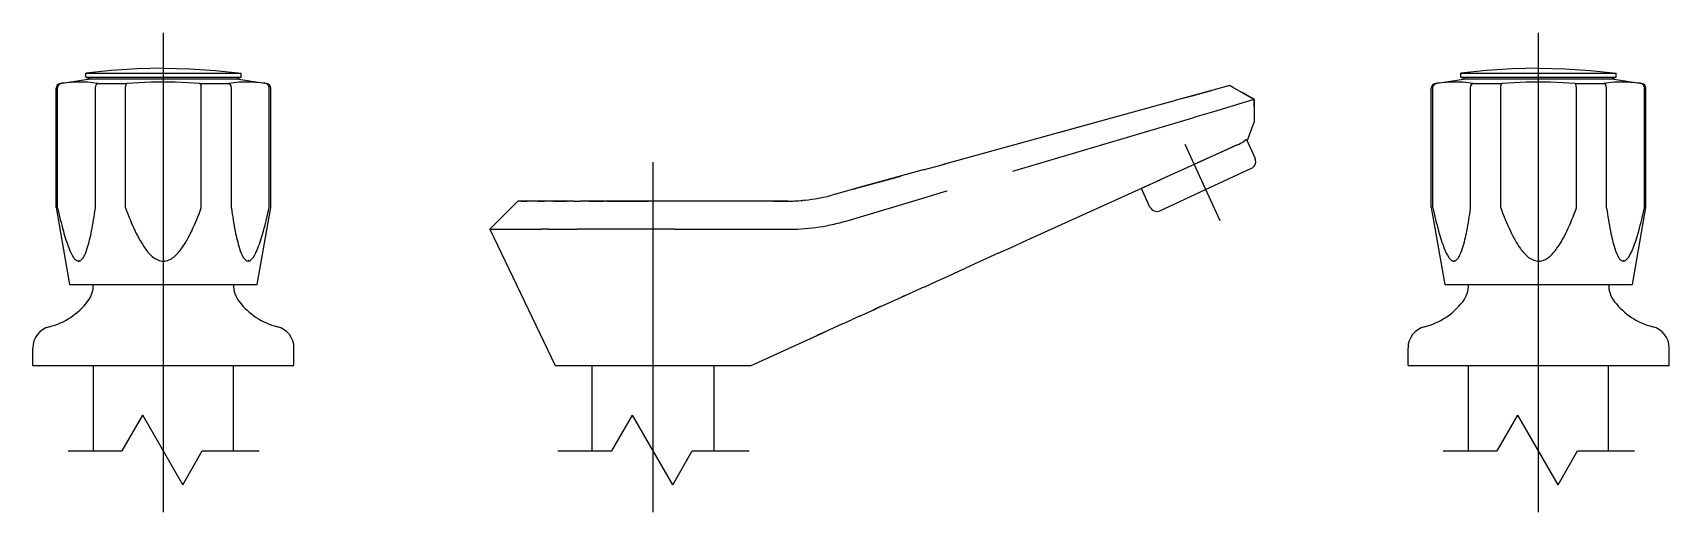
# Model space of a CAD drawing. Extents: x 78.179 to 78.417, y 48.321 to 48.391.
import ezdxf

# ---------------------------------------------------------------- set-up
doc = ezdxf.new("R2010")
doc.units = 0
doc.header["$LTSCALE"] = 0.2
doc.header["$MEASUREMENT"] = 0
doc.linetypes.add('AXES', pattern=[0.54, 0.3, -0.08, 0.08, -0.08])
doc.linetypes.add('CONTINU', pattern=[0])
doc.layers.get('0').update_dxf_attribs({"linetype": 'CONTINUOUS'})
doc.layers.add('DECA_EIXOS', color=5, linetype='AXES')

msp = doc.modelspace()

# ---------------------------------------------------------------- linework, layer by layer
at = {"linetype": 'CONTINU'}
for points in [[(78.19776, 48.38554), (78.19397, 48.38546), (78.1902, 48.38522), (78.18647, 48.38483)], [(78.19776, 48.38554), (78.20156, 48.38546), (78.20533, 48.38522), (78.20906, 48.38483)], [(78.39776, 48.38554), (78.39397, 48.38546), (78.3902, 48.38522), (78.38647, 48.38483)], [(78.39776, 48.38554), (78.40156, 48.38546), (78.40533, 48.38522), (78.40906, 48.38483)], [(78.18237, 48.38266), (78.18244, 48.38298), (78.18265, 48.38321), (78.18294, 48.38336)], [(78.18274, 48.38333), (78.18713, 48.38399)], [(78.18274, 48.38333), (78.18294, 48.38336)], [(78.18824, 48.38333), (78.18676, 48.3835), (78.18498, 48.3835), (78.18294, 48.38336)], [(78.18647, 48.38423), (78.18647, 48.38483)], [(78.18647, 48.38483), (78.20906, 48.38483)], [(78.18647, 48.38423), (78.18725, 48.38395)], [(78.18647, 48.38423), (78.20906, 48.38423)], [(78.18713, 48.38399), (78.2084, 48.38399)], [(78.18787, 48.38266), (78.18792, 48.38298), (78.18805, 48.38321), (78.18824, 48.38333)], [(78.18824, 48.38333), (78.19247, 48.38333)], [(78.19226, 48.38266), (78.19229, 48.38298), (78.19236, 48.38321), (78.19247, 48.38333)], [(78.20306, 48.38333), (78.19949, 48.3835), (78.19594, 48.3835), (78.19247, 48.38333)], [(78.20327, 48.38266), (78.20324, 48.38298), (78.20317, 48.38321), (78.20306, 48.38333)], [(78.20306, 48.38333), (78.20729, 48.38333)], [(78.21259, 48.38336), (78.21049, 48.3835), (78.20872, 48.3835), (78.20729, 48.38333)], [(78.20766, 48.38266), (78.20761, 48.38298), (78.20748, 48.38321), (78.20729, 48.38333)], [(78.20828, 48.38395), (78.20906, 48.38423)], [(78.2084, 48.38399), (78.21279, 48.38333)], [(78.20906, 48.38423), (78.20906, 48.38483)], [(78.21316, 48.38266), (78.21309, 48.38298), (78.21288, 48.38321), (78.21259, 48.38336)], [(78.21259, 48.38336), (78.21279, 48.38333)], [(78.35287, 48.38306), (78.3474, 48.38155)], [(78.3534, 48.38275), (78.35287, 48.38306)], [(78.35287, 48.38306), (78.3564, 48.38102)], [(78.38237, 48.38266), (78.38244, 48.38298), (78.38265, 48.38321), (78.38294, 48.38336)], [(78.38274, 48.38333), (78.38713, 48.38399)], [(78.38274, 48.38333), (78.38294, 48.38336)], [(78.38824, 48.38333), (78.38676, 48.3835), (78.38498, 48.3835), (78.38294, 48.38336)], [(78.38647, 48.38483), (78.40906, 48.38483)], [(78.38647, 48.38423), (78.38647, 48.38483)], [(78.38647, 48.38423), (78.40906, 48.38423)], [(78.38647, 48.38423), (78.38725, 48.38395)], [(78.38713, 48.38399), (78.4084, 48.38399)], [(78.38787, 48.38266), (78.38792, 48.38298), (78.38805, 48.38321), (78.38824, 48.38333)], [(78.38824, 48.38333), (78.39247, 48.38333)], [(78.39226, 48.38266), (78.39229, 48.38298), (78.39236, 48.38321), (78.39247, 48.38333)], [(78.40306, 48.38333), (78.39949, 48.3835), (78.39594, 48.3835), (78.39247, 48.38333)], [(78.40327, 48.38266), (78.40324, 48.38298), (78.40317, 48.38321), (78.40306, 48.38333)], [(78.40306, 48.38333), (78.40729, 48.38333)], [(78.41259, 48.38336), (78.41049, 48.3835), (78.40872, 48.3835), (78.40729, 48.38333)], [(78.40766, 48.38266), (78.40761, 48.38298), (78.40748, 48.38321), (78.40729, 48.38333)], [(78.40828, 48.38395), (78.40906, 48.38423)], [(78.4084, 48.38399), (78.41279, 48.38333)], [(78.40906, 48.38423), (78.40906, 48.38483)], [(78.41316, 48.38266), (78.41309, 48.38298), (78.41288, 48.38321), (78.41259, 48.38336)], [(78.41259, 48.38336), (78.41279, 48.38333)], [(78.18216, 48.36529), (78.18216, 48.38266)], [(78.18237, 48.36527), (78.18237, 48.38266)], [(78.18787, 48.36518), (78.18787, 48.38266)], [(78.19226, 48.36524), (78.19226, 48.38266)], [(78.20327, 48.36524), (78.20327, 48.38266)], [(78.20766, 48.36518), (78.20766, 48.38266)], [(78.21316, 48.36527), (78.21316, 48.38266)], [(78.21337, 48.36529), (78.21337, 48.38266)], [(78.3444, 48.38072), (78.32032, 48.37408)], [(78.3444, 48.38072), (78.34471, 48.38081)], [(78.3474, 48.38155), (78.34471, 48.38081)], [(78.34621, 48.38122), (78.3474, 48.38155)], [(78.3474, 48.38155), (78.35017, 48.38232)], [(78.35054, 48.37928), (78.35624, 48.38098)], [(78.3564, 48.38102), (78.35463, 48.38204)], [(78.35624, 48.38098), (78.3564, 48.38102)], [(78.3564, 48.37994), (78.3564, 48.38102)], [(78.3564, 48.38102), (78.3564, 48.37771)], [(78.38216, 48.36529), (78.38216, 48.38266)], [(78.38237, 48.36527), (78.38237, 48.38266)], [(78.38787, 48.36518), (78.38787, 48.38266)], [(78.39226, 48.36524), (78.39226, 48.38266)], [(78.40327, 48.36524), (78.40327, 48.38266)], [(78.40766, 48.36518), (78.40766, 48.38266)], [(78.41316, 48.36527), (78.41316, 48.38266)], [(78.41337, 48.36529), (78.41337, 48.38266)], [(78.32132, 48.37057), (78.34746, 48.37836)], [(78.32835, 48.3763), (78.33637, 48.37851)], [(78.34746, 48.37836), (78.3478, 48.37846)], [(78.3478, 48.37846), (78.35054, 48.37928)], [(78.35537, 48.37496), (78.3564, 48.37771)], [(78.32032, 48.37408), (78.31135, 48.37161)], [(78.35396, 48.37442), (78.34766, 48.37156)], [(78.35383, 48.37436), (78.35085, 48.37301)], [(78.35527, 48.37519), (78.35488, 48.3749)], [(78.35527, 48.37519), (78.35653, 48.37244)], [(78.30825, 48.37076), (78.31101, 48.37152)], [(78.31135, 48.37161), (78.31101, 48.37152)], [(78.31101, 48.37152), (78.31114, 48.37155)], [(78.31124, 48.37158), (78.31135, 48.37161)], [(78.31135, 48.37161), (78.31149, 48.37165)], [(78.34766, 48.37156), (78.3423, 48.36913)], [(78.35085, 48.37301), (78.34815, 48.37179)], [(78.34934, 48.36792), (78.356, 48.371)], [(78.30825, 48.37076), (78.29858, 48.36809)], [(78.29858, 48.36809), (78.30503, 48.36987)], [(78.32387, 48.36077), (78.34274, 48.36934)], [(78.24525, 48.36216), (78.24932, 48.36623)], [(78.25066, 48.36623), (78.24932, 48.36623)], [(78.24979, 48.36623), (78.25066, 48.36623)], [(78.25443, 48.36623), (78.25066, 48.36623)], [(78.25226, 48.36623), (78.25318, 48.36623)], [(78.25443, 48.36623), (78.25643, 48.36623)], [(78.25743, 48.36623), (78.25443, 48.36623)], [(78.25743, 48.36623), (78.25838, 48.36623)], [(78.26225, 48.36623), (78.25838, 48.36623)], [(78.25967, 48.36623), (78.26181, 48.36623)], [(78.26225, 48.36623), (78.2683, 48.36623)], [(78.27242, 48.36623), (78.26225, 48.36623)], [(78.28859, 48.36623), (78.27242, 48.36623)], [(78.28648, 48.36623), (78.28859, 48.36623)], [(78.29122, 48.36638), (78.29075, 48.36633)], [(78.29096, 48.36635), (78.29112, 48.36637)], [(78.29691, 48.36763), (78.29496, 48.36709)], [(78.29561, 48.36727), (78.29581, 48.36733)], [(78.29794, 48.36792), (78.29691, 48.36763)], [(78.29768, 48.36353), (78.30821, 48.36667)], [(78.29858, 48.36809), (78.29794, 48.36792)], [(78.29821, 48.36799), (78.29837, 48.36803)], [(78.30821, 48.36667), (78.3112, 48.36756)], [(78.3112, 48.36756), (78.31158, 48.36767)], [(78.31158, 48.36767), (78.31173, 48.36772)], [(78.34124, 48.36537), (78.33999, 48.36808)], [(78.34104, 48.36856), (78.34008, 48.36813)], [(78.34268, 48.36484), (78.34934, 48.36792)], [(78.18216, 48.36529), (78.18413, 48.35409)], [(78.2114, 48.35409), (78.21337, 48.36529)], [(78.24525, 48.36216), (78.24864, 48.36555)], [(78.38216, 48.36529), (78.38413, 48.35409)], [(78.4114, 48.35409), (78.41337, 48.36529)], [(78.24525, 48.36216), (78.25475, 48.34235)], [(78.24535, 48.36195), (78.24525, 48.36216)], [(78.24541, 48.36216), (78.24525, 48.36216)], [(78.24525, 48.36216), (78.24554, 48.36216)], [(78.24554, 48.36216), (78.24665, 48.36216)], [(78.24665, 48.36216), (78.2499, 48.36216)], [(78.2499, 48.36216), (78.25278, 48.36216)], [(78.25379, 48.36216), (78.25278, 48.36216)], [(78.25379, 48.36216), (78.25796, 48.36216)], [(78.269, 48.36216), (78.25796, 48.36216)], [(78.27208, 48.36216), (78.269, 48.36216)], [(78.27208, 48.36216), (78.28676, 48.36216)], [(78.28676, 48.36216), (78.28769, 48.36216)], [(78.28769, 48.36216), (78.28899, 48.36216)], [(78.28899, 48.36216), (78.28955, 48.36216)], [(78.29699, 48.36333), (78.29768, 48.36353)], [(78.31917, 48.35864), (78.32151, 48.3597)], [(78.32151, 48.3597), (78.32269, 48.36024)], [(78.32269, 48.36024), (78.32387, 48.36077)], [(78.18545, 48.35762), (78.18546, 48.3575)], [(78.19776, 48.35762), (78.19776, 48.3575)], [(78.21012, 48.35762), (78.21011, 48.3575)], [(78.31917, 48.35864), (78.31441, 48.35648)], [(78.38545, 48.35762), (78.38546, 48.3575)], [(78.39776, 48.35762), (78.3978, 48.3575)], [(78.41012, 48.35762), (78.41011, 48.3575)], [(78.30848, 48.35379), (78.31035, 48.35464)], [(78.31035, 48.35464), (78.31189, 48.35534)], [(78.31189, 48.35534), (78.31345, 48.35605)], [(78.31345, 48.35605), (78.31441, 48.35648)], [(78.18413, 48.35409), (78.2114, 48.35409)], [(78.30143, 48.3506), (78.30553, 48.35245)], [(78.30566, 48.35251), (78.30517, 48.35229)], [(78.30553, 48.35245), (78.30817, 48.35365)], [(78.30817, 48.35365), (78.30848, 48.35379)], [(78.38413, 48.35409), (78.4114, 48.35409)], [(78.29898, 48.34948), (78.29934, 48.34965)], [(78.2991, 48.34954), (78.29898, 48.34948)], [(78.29934, 48.34965), (78.30119, 48.35048)], [(78.30143, 48.3506), (78.30094, 48.35037)], [(78.30119, 48.35048), (78.30143, 48.3506)], [(78.30207, 48.35089), (78.30143, 48.3506)], [(78.28325, 48.34235), (78.29399, 48.34722)], [(78.29399, 48.34722), (78.29282, 48.34669)], [(78.29643, 48.34832), (78.29399, 48.34722)], [(78.29643, 48.34832), (78.29783, 48.34896)], [(78.29898, 48.34948), (78.29783, 48.34896)], [(78.17877, 48.34235), (78.17877, 48.34487)], [(78.21676, 48.34235), (78.21676, 48.34487)], [(78.37877, 48.34235), (78.37877, 48.34487)], [(78.41676, 48.34235), (78.41676, 48.34487)], [(78.17877, 48.34235), (78.21676, 48.34235)], [(78.18759, 48.32991), (78.18759, 48.34235)], [(78.20794, 48.32991), (78.20794, 48.34235)], [(78.25475, 48.34235), (78.28325, 48.34235)], [(78.26013, 48.32991), (78.26013, 48.34235)], [(78.27787, 48.32991), (78.27787, 48.34235)], [(78.37877, 48.34235), (78.41676, 48.34235)], [(78.38759, 48.32991), (78.38759, 48.34235)], [(78.40794, 48.32991), (78.40794, 48.34235)]]:
    msp.add_lwpolyline(points, dxfattribs=at)
for points in [[(78.18274, 48.38333, 0.373895), (78.18216, 48.38266)], [(78.21337, 48.38266, 0.373955), (78.21279, 48.38333)], [(78.38274, 48.38333, 0.373942), (78.38216, 48.38266)], [(78.41337, 48.38266, 0.374784), (78.41279, 48.38333)], [(78.35396, 48.37442, 0.036306), (78.35488, 48.3749)], [(78.356, 48.371, 0.158385), (78.3565, 48.37146)], [(78.3565, 48.37146, 0.240772), (78.35653, 48.37244)], [(78.28859, 48.36623, 0.00975), (78.28953, 48.36625)], [(78.28953, 48.36625, 0.012761), (78.29075, 48.36633)], [(78.29112, 48.36637, 0.040823), (78.29496, 48.36709)], [(78.18237, 48.36527, 0.012264), (78.18322, 48.36186, 0.026214), (78.18404, 48.35935, 0.050777), (78.18469, 48.35805, 0.086395), (78.18507, 48.35765, 0.154839), (78.18546, 48.3575)], [(78.18546, 48.3575, 0.153308), (78.18583, 48.35768, 0.080667), (78.18617, 48.35809, 0.052334), (78.1867, 48.35937, 0.027949), (78.18732, 48.36188, 0.013637), (78.18787, 48.36518)], [(78.19226, 48.36524, 0.023226), (78.19366, 48.36186, 0.043986), (78.19511, 48.35935, 0.067613), (78.19631, 48.35805, 0.07578), (78.19705, 48.35765, 0.087592), (78.19776, 48.3575)], [(78.19776, 48.3575, 0.09042), (78.19857, 48.35768, 0.068471), (78.19927, 48.35809, 0.066767), (78.20043, 48.35937, 0.04382), (78.20188, 48.36188, 0.022986), (78.20327, 48.36524)], [(78.20766, 48.36518, 0.013777), (78.20821, 48.36186, 0.02803), (78.20884, 48.35935, 0.053083), (78.20939, 48.35805, 0.093716), (78.20974, 48.35765, 0.162357), (78.21011, 48.3575)], [(78.21011, 48.3575, 0.146734), (78.2105, 48.35768, 0.073986), (78.21087, 48.35809, 0.049352), (78.2115, 48.35937, 0.026041), (78.21232, 48.36188, 0.012132), (78.21316, 48.36527)], [(78.34124, 48.36537, 0.414212), (78.34268, 48.36484)], [(78.38237, 48.36527, 0.012265), (78.38322, 48.36186, 0.026219), (78.38404, 48.35935, 0.050777), (78.38469, 48.35805, 0.086386), (78.38507, 48.35765, 0.154839), (78.38546, 48.3575)], [(78.38546, 48.3575, 0.153308), (78.38583, 48.35768, 0.080667), (78.38617, 48.35809, 0.052334), (78.3867, 48.35937, 0.027952), (78.38732, 48.36188, 0.013639), (78.38787, 48.36518)], [(78.39226, 48.36524, 0.023224), (78.39366, 48.36186, 0.04399), (78.39511, 48.35935, 0.067619), (78.39631, 48.35805, 0.075777), (78.39705, 48.35765, 0.087592), (78.3978, 48.3575)], [(78.3978, 48.3575, 0.109414), (78.39857, 48.35768, 0.068471), (78.39927, 48.35809, 0.066767), (78.40043, 48.35937, 0.043823), (78.40188, 48.36188, 0.022985), (78.40327, 48.36524)], [(78.40766, 48.36518, 0.013777), (78.40821, 48.36186, 0.02803), (78.40884, 48.35935, 0.053074), (78.40939, 48.35805, 0.093726), (78.40974, 48.35765, 0.16237), (78.41011, 48.3575)], [(78.41011, 48.3575, 0.146721), (78.4105, 48.35768, 0.073976), (78.41087, 48.35809, 0.049352), (78.4115, 48.35937, 0.026041), (78.41232, 48.36188, 0.01213), (78.41316, 48.36527)], [(78.28945, 48.36216, 0.03819), (78.2937, 48.36256)], [(78.2937, 48.36256, 0.020363), (78.29586, 48.36302)], [(78.29586, 48.36302, 0.010512), (78.29699, 48.36333)], [(78.18675, 48.35163, 0.164773), (78.18759, 48.35409)], [(78.20794, 48.35409, 0.164773), (78.20879, 48.35162)], [(78.38673, 48.35161, 0.165278), (78.38759, 48.35409)], [(78.40794, 48.35409, 0.16523), (78.4088, 48.35161)], [(78.18118, 48.34797, 0.168252), (78.18675, 48.35163)], [(78.20879, 48.35162, 0.168138), (78.21435, 48.34797)], [(78.38118, 48.34797, 0.167955), (78.38673, 48.35161)], [(78.4088, 48.35161, 0.167955), (78.41435, 48.34797)], [(78.18118, 48.34797, 0.343363), (78.17877, 48.34487)], [(78.21676, 48.34487, 0.343362), (78.21435, 48.34797)], [(78.38118, 48.34797, 0.343361), (78.37877, 48.34487)], [(78.41676, 48.34487, 0.34336), (78.41435, 48.34797)]]:
    msp.add_lwpolyline(points, format="xyb", dxfattribs=at)
at = {"layer": 'DECA_EIXOS'}
for points in [[(78.19776, 48.321), (78.19776, 48.39071)], [(78.39776, 48.321), (78.39776, 48.39071)], [(78.34629, 48.37453), (78.35142, 48.36343)], [(78.269, 48.321), (78.269, 48.37189)], [(78.19175, 48.32991), (78.19476, 48.33511)], [(78.2006, 48.325), (78.19476, 48.33511)], [(78.26298, 48.32991), (78.26599, 48.33511)], [(78.27183, 48.325), (78.26599, 48.33511)], [(78.39175, 48.32991), (78.39476, 48.33511)], [(78.4006, 48.325), (78.39476, 48.33511)], [(78.1839, 48.32991), (78.19175, 48.32991)], [(78.2006, 48.325), (78.20343, 48.32991)], [(78.20343, 48.32991), (78.21171, 48.32991)], [(78.25513, 48.32991), (78.26298, 48.32991)], [(78.27183, 48.325), (78.27467, 48.32991)], [(78.27467, 48.32991), (78.28294, 48.32991)], [(78.3839, 48.32991), (78.39175, 48.32991)], [(78.4006, 48.325), (78.40343, 48.32991)], [(78.40343, 48.32991), (78.41171, 48.32991)]]:
    msp.add_lwpolyline(points, dxfattribs=at)

doc.saveas('drawing.dxf')
